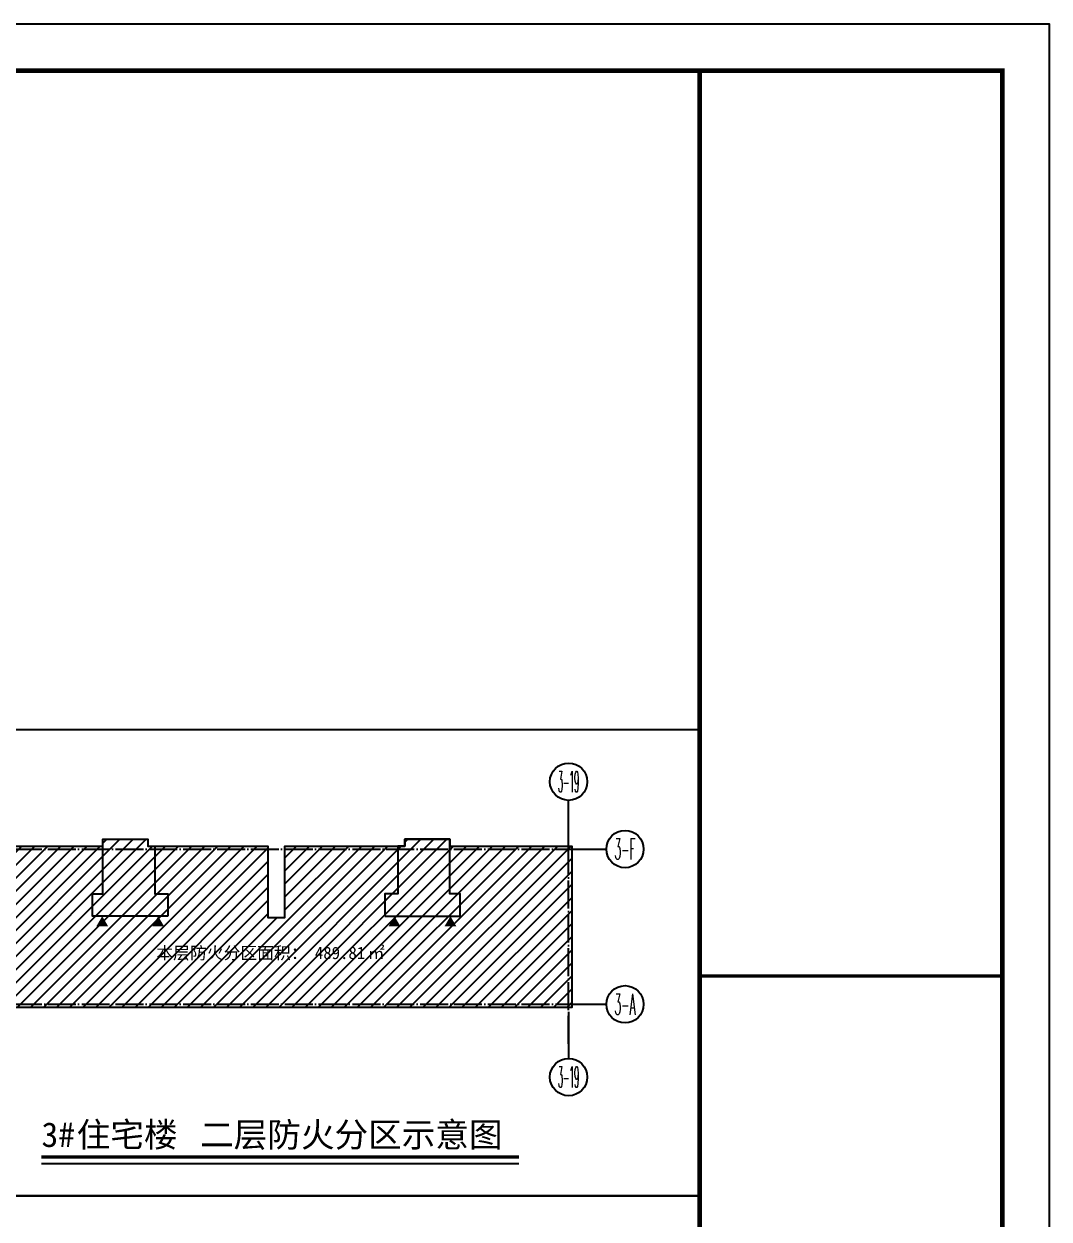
# Model space of a CAD drawing. Extents: x -46233 to 84150, y 109350 to 390860.
# Drawn here: x 62106 to 84100, y 143153 to 168800 of the extents above; entities that cross this region are included whole.
import ezdxf
from ezdxf.enums import TextEntityAlignment as Align

# ---------------------------------------------------------------- set-up
doc = ezdxf.new("R2010")
doc.units = 0
doc.header["$LTSCALE"] = 1000
doc.header["$MEASUREMENT"] = 0
doc.linetypes.add('DOTE', pattern=[2.42, 2, -0.2, 0.02, -0.2])
for name, color, linetype in [('A-ANNO-AXIS', 3, 'Continuous'), ('A-ANNO-AXIS-TEXT', 7, 'Continuous'), ('A-ANNO-DOTE', 10, 'DOTE'), ('A-ANNO-SYMB', 3, 'Continuous'), ('A-ANNO-TEXT', 255, 'Continuous'), ('A1-无手签$0$A-ANNO-TTLB', 7, 'Continuous'), ('AXIS_TEXT', 7, 'Continuous'), ('图签$0$A-ANNO-TTLB', 7, 'Continuous')]:
    doc.layers.add(name, color=color, linetype=linetype)
doc.styles.add('_TCH_AXIS', font='COMPLEX', dxfattribs={"bigfont": 'GBCBIG'})
doc.styles.add('COMPLEX', font='COMPLEX')
doc.styles.get("Standard").update_dxf_attribs({"font": ''})
doc.styles.get('Standard').set_extended_font_data('SimSun')

# ---------------------------------------------------------------- blocks, each defined once
blk = doc.blocks.new('_AXISO')
blk.add_circle((0, 0), 0.5)
at = {"layer": 'AXIS_TEXT', "style": 'COMPLEX', "width": 1.041667}
blk.add_attdef('A', text='', height=0.56, dxfattribs=at).set_placement((-0.25, -0.28), (0.25, -0.28), align=Align.FIT)
blk = doc.blocks.new('GHYTUJUI')
at = {"layer": 'A-ANNO-AXIS'}
for p, q in [((0, -348), (0, 2985)), ((41800, -348), (41800, 2985)), ((633, -500), (-2701, -500)), ((41167, -500), (44501, -500)), ((633, -11600), (-2701, -11600)), ((41167, -11600), (44501, -11600)), ((0, -12140), (0, -15474)), ((41800, -12140), (41800, -15474))]:
    blk.add_line(p, q, dxfattribs=at)
at = {"layer": 'A-ANNO-DOTE'}
for points in [[(0, -14432), (0, 1944)], [(41800, -14432), (41800, 1944)], [(-2701, -500), (41800, -500)], [(-2701, -11600), (41800, -11600)]]:
    blk.add_lwpolyline(points, dxfattribs=at)
at = {"layer": 'A-ANNO-AXIS'}
ref = blk.add_blockref('_AXISO', (0, 4319), dxfattribs=dict(at, xscale=2666.666666667543, yscale=2666.666666667543, zscale=2666.666666667543))
ref.add_attrib('A', '3-1', dxfattribs={"layer": 'A-ANNO-AXIS-TEXT', "height": 1508.5, "style": '_TCH_AXIS', "width": 0.388889}).set_placement((-754, 3565), (754, 3565), align=Align.FIT)
ref = blk.add_blockref('_AXISO', (41800, 4319), dxfattribs=dict(at, xscale=2666.666666667543, yscale=2666.666666667543, zscale=2666.666666667543))
ref.add_attrib('A', '3-19', dxfattribs={"layer": 'A-ANNO-AXIS-TEXT', "height": 1508.5, "style": '_TCH_AXIS', "width": 0.283784}).set_placement((41046, 3565), (42554, 3565), align=Align.FIT)
ref = blk.add_blockref('_AXISO', (-4034, -500), dxfattribs=dict(at, xscale=2666.666666667543, yscale=2666.666666667543, zscale=2666.666666667543))
ref.add_attrib('A', '3-F', dxfattribs={"layer": 'A-ANNO-AXIS-TEXT', "height": 1508.5, "style": '_TCH_AXIS', "width": 0.344262}).set_placement((-4788, -1254), (-3280, -1254), align=Align.FIT)
ref = blk.add_blockref('_AXISO', (45834, -500), dxfattribs=dict(at, xscale=2666.666666667543, yscale=2666.666666667543, zscale=2666.666666667543))
ref.add_attrib('A', '3-F', dxfattribs={"layer": 'A-ANNO-AXIS-TEXT', "height": 1508.5, "style": '_TCH_AXIS', "width": 0.344262}).set_placement((45080, -1254), (46588, -1254), align=Align.FIT)
ref = blk.add_blockref('_AXISO', (-4034, -11600), dxfattribs=dict(at, xscale=2666.666666667543, yscale=2666.666666667543, zscale=2666.666666667543))
ref.add_attrib('A', '3-A', dxfattribs={"layer": 'A-ANNO-AXIS-TEXT', "height": 1508.5, "style": '_TCH_AXIS', "width": 0.333333}).set_placement((-4788, -12354), (-3280, -12354), align=Align.FIT)
ref = blk.add_blockref('_AXISO', (45834, -11600), dxfattribs=dict(at, xscale=2666.666666667543, yscale=2666.666666667543, zscale=2666.666666667543))
ref.add_attrib('A', '3-A', dxfattribs={"layer": 'A-ANNO-AXIS-TEXT', "height": 1508.5, "style": '_TCH_AXIS', "width": 0.333333}).set_placement((45080, -12354), (46588, -12354), align=Align.FIT)
ref = blk.add_blockref('_AXISO', (0, -16807), dxfattribs=dict(at, xscale=2666.666666667543, yscale=2666.666666667543, zscale=2666.666666667543))
ref.add_attrib('A', '3-1', dxfattribs={"layer": 'A-ANNO-AXIS-TEXT', "height": 1508.5, "style": '_TCH_AXIS', "width": 0.388889}).set_placement((-754, -17561), (754, -17561), align=Align.FIT)
ref = blk.add_blockref('_AXISO', (41800, -16807), dxfattribs=dict(at, xscale=2666.666666667543, yscale=2666.666666667543, zscale=2666.666666667543))
ref.add_attrib('A', '3-19', dxfattribs={"layer": 'A-ANNO-AXIS-TEXT', "height": 1508.5, "style": '_TCH_AXIS', "width": 0.283784}).set_placement((41046, -17561), (42554, -17561), align=Align.FIT)
blk = doc.blocks.new('GRTGRTGH')
h = blk.add_hatch()
h.set_pattern_fill('ANSI31', color=8, scale=416.666667)
h.set_pattern_definition([(45, (-172802.6, -154562.3), (-467.7217, 467.7217), [])])
h.paths.add_polyline_path([(-220, 220), (8500, 220), (8500, 700), (11700, 700), (11700, 220), (20300, 220), (20298, -4900), (21500, -4900), (21500, 220), (30100, 220), (30100, 700), (33300, 700), (33300, 220), (42020, 220), (42020, -11320), (24250, -11324), (17550, -11320), (-220, -11320)])
at = {"color": 4}
blk.add_lwpolyline([(-220, 220), (8500, 220), (8500, 700), (11700, 700), (11700, 220), (20300, 220), (20298, -4900), (21500, -4900), (21500, 220), (30100, 220), (30100, 700), (33300, 700), (33300, 220), (42020, 220), (42020, -11320), (24250, -11324), (17550, -11320), (-220, -11320)], close=True, dxfattribs=at)
at = {"color": 2}
for points in [[(13150, -4800), (7750, -4800), (7750, -3200), (8500, -3200), (8500, 700), (11700, 700), (11700, 220), (12200, 220), (12200, -3200), (13150, -3200)], [(28650, -4800), (34050, -4800), (34050, -3200), (33300, -3200), (33300, 700), (30100, 700), (30100, 220), (29600, 220), (29600, -3200), (28650, -3200)]]:
    blk.add_lwpolyline(points, close=True, dxfattribs=at)
at = {"color": 1}
for points in [[(8450, -4800, 0, 833, 0), (8450, -5513, 833, 833, 0)], [(12450, -4800, 0, 833, 0), (12450, -5513, 833, 833, 0)], [(29350, -4800, 0, 833, 0), (29350, -5513, 833, 833, 0)], [(33350, -4800, 0, 833, 0), (33350, -5513, 833, 833, 0)]]:
    blk.add_lwpolyline(points, format="xyseb", dxfattribs=at)
blk.add_blockref('GHYTUJUI', (0, 500))

msp = doc.modelspace()

# ---------------------------------------------------------------- linework, layer by layer
for points in [[(58600, 143655), (76600, 143655), (76600, 153655), (58600, 153655)], [(58600, 133655), (76600, 133655), (76600, 143655), (58600, 143655)]]:
    msp.add_lwpolyline(points, close=True)
at = {"layer": 'A-ANNO-SYMB', "const_width": 70}
msp.add_lwpolyline([(62482.9, 144484.3), (72724.1, 144484.3)], dxfattribs=at)
at = {"layer": 'A-ANNO-SYMB'}
msp.add_lwpolyline([(62482.9, 144344.3), (72724.1, 144344.3)], dxfattribs=at)
at = {"layer": 'A1-无手签$0$A-ANNO-TTLB'}
msp.add_lwpolyline([(0, 109400), (0, 168800), (84100, 168800), (84100, 109400)], close=True, dxfattribs=at)
at = {"layer": 'A1-无手签$0$A-ANNO-TTLB', "const_width": 100}
msp.add_lwpolyline([(2500, 110400), (83100, 110400), (83100, 167800), (2500, 167800)], close=True, dxfattribs=at)
msp.add_lwpolyline([(76600, 110400), (76600, 167800)], dxfattribs=at)
at = {"layer": '图签$0$A-ANNO-TTLB', "const_width": 70}
msp.add_lwpolyline([(76600, 148370), (83100, 148370)], dxfattribs=at)

# ---------------------------------------------------------------- block references
at = {"xscale": 0.3, "yscale": 0.3, "zscale": 0.3}
msp.add_blockref('GRTGRTGH', (61251.5, 151092.7), dxfattribs=at)

# ---------------------------------------------------------------- texts
at = {"layer": 'A-ANNO-TEXT'}
for s, height, p in [('本层防火分区面积：', 264.35, (64947.1, 148732.4)), ('㎡', 264.3, (69483.8, 148732.4)), ('489.81', 264.35, (68349.6, 148732.4))]:
    msp.add_text(s, height=height, dxfattribs=at).set_placement(p)
at = {"layer": 'A-ANNO-TEXT', "color": 7}
for s, p in [('3#', (62482.9, 144701.1)), ('住宅楼', (63239, 144701.1)), ('二层防火分区示意图', (65885.4, 144701.1))]:
    msp.add_text(s, height=528.69, dxfattribs=at).set_placement(p)

doc.saveas('drawing.dxf')
